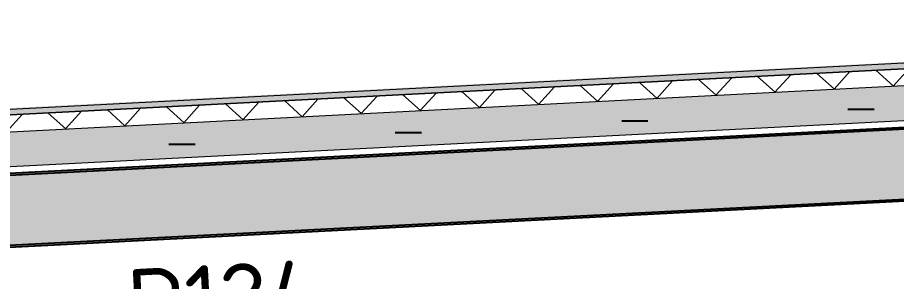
# Model space of a CAD drawing. Header units: millimetres. Extents: x 632 to 645312, y -3890 to 22200.
# Drawn here: x 589523 to 595822, y 9542 to 11433 of the extents above; entities that cross this region are included whole.
import ezdxf

# ---------------------------------------------------------------- set-up
doc = ezdxf.new("R2010")
doc.units = ezdxf.units.MM
for name, color, linetype, lineweight in [('A-270-M_ROOF', 132, 'Continuous', 13), ('S-280-A_STRUCT_FRAME', 2, 'Continuous', 18), ('S-280-M_STRUCT_FRAME', 12, 'Continuous', 13)]:
    doc.layers.add(name, color=color, linetype=linetype, lineweight=lineweight)
doc.styles.add('ISOCPEUR_2', font='isocpeur.ttf', dxfattribs={"height": 500})

# ---------------------------------------------------------------- blocks, each defined once
blk = doc.blocks.new('25021-APA-ZZ-ZZ-M3-AR-000001_V3_rvt-8-S6_501-SECTION C1')
at = {"layer": 'A-270-M_ROOF', "transparency": 33554432}
h = blk.add_hatch(color=9, dxfattribs=at)
h.paths.add_polyline_path([(4280622.8, 9735.4), (4307676.8, 11131.7), (4307676.8, 11171.8), (4280622.8, 9775.5)])
h.paths.add_polyline_path([(4307826.8, 11139.5), (4312657.3, 11388.8), (4312657.3, 11428.9), (4307826.8, 11179.5)])
at = {"layer": 'A-270-M_ROOF', "lineweight": 5, "transparency": 33554432}
h = blk.add_hatch(color=9, dxfattribs=at)
h.paths.add_polyline_path([(4280622.9, 9775.5), (4307676.8, 11171.8), (4307676.8, 11176.3), (4307460.4, 11165.2), (4307416.6, 11167.5), (4280781.3, 9792.8)])
h.paths.add_polyline_path([(4307826.8, 11179.5), (4312657.3, 11428.9), (4312657.3, 11433.4), (4307826.8, 11183.8)])
at = {"layer": 'A-270-M_ROOF', "lineweight": 5}
h = blk.add_hatch(dxfattribs=at)
h.set_pattern_fill('FP_46', angle=225, style=0, pattern_type=2)
h.set_pattern_definition([(47.955, (4325937.9, -8e-07), (-222.7857, 200.9142), []), (137.955, (4325937.9, -8e-07), (-200.9142, -222.7857), [])])
h.paths.add_polyline_path([(4280622.8, 9615.3), (4307676.8, 11011.6), (4307676.8, 11131.7), (4280622.8, 9735.4), (4280622.8, 9674.2)])
h.paths.add_polyline_path([(4307826.8, 11019.3), (4312657.3, 11268.6), (4312657.3, 11388.8), (4307826.8, 11139.5), (4307826.8, 11062.2)])
at = {"layer": 'A-270-M_ROOF', "lineweight": 5, "transparency": 33554432}
h = blk.add_hatch(color=10, dxfattribs=at)
h.paths.add_polyline_path([(4280622.9, 9735.4), (4307676.8, 11131.7), (4307676.8, 11136.3), (4307460.4, 11125.1), (4307416.6, 11127.4), (4280781.3, 9752.7)])
h.paths.add_polyline_path([(4307826.8, 11139.5), (4312657.3, 11388.8), (4312657.3, 11393.4), (4307826.8, 11143.7)])
h = blk.add_hatch(color=254, dxfattribs=at)
h.paths.add_polyline_path([(4284252.3, 9552.3), (4307676.8, 10761.2), (4307676.8, 11011.6), (4280622.8, 9615.3), (4280622.8, 9572.6), (4280777.7, 9588.8), (4280862.3, 9588), (4280862.7, 9582.1), (4284241.8, 9756.3), (4284251.2, 9573.4)])
h.paths.add_polyline_path([(4307826.8, 10769), (4312657.3, 11018.3), (4312657.3, 11268.6), (4307826.8, 11019.3), (4307826.8, 10830.9)])
at = {"layer": 'A-270-M_ROOF', "color": 53, "lineweight": 5}
for p, q in [((4312682.3, 11430.1), (4293436.8, 10436.9)), ((4312682.3, 11390.1), (4293439.3, 10396.9)), ((4293439.3, 10396.9), (4312682.3, 11390.1)), ((4280622.8, 9615.3), (4312682.3, 11269.9)), ((4282166.5, 9444.6), (4312682.3, 11019.6))]:
    blk.add_line(p, q, dxfattribs=at)
blk = doc.blocks.new('NRP_Framing-Steel-Purlin Z - P914 - EZ250-15-4004943-S6_501-SECTION C1')
at = {"layer": 'S-280-M_STRUCT_FRAME', "color": 150, "lineweight": 25}
blk.add_line((4306183.2, 10774.3), (4306169.7, 10773.7), dxfattribs=at)
blk = doc.blocks.new('NRP_Framing-Steel-Purlin Z - P914 - EZ250-15-4004945-S6_501-SECTION C1')
at = {"layer": 'S-280-M_STRUCT_FRAME', "color": 150, "lineweight": 25}
blk.add_line((4304561.1, 10690.6), (4304547.6, 10690), dxfattribs=at)
blk = doc.blocks.new('NRP_Framing-Steel-Purlin Z - P914 - EZ250-15-4004947-S6_501-SECTION C1')
at = {"layer": 'S-280-M_STRUCT_FRAME', "color": 150, "lineweight": 25}
blk.add_line((4302938.6, 10606.8), (4302925.2, 10606.2), dxfattribs=at)
blk = doc.blocks.new('NRP_Framing-Steel-Purlin Z - P914 - EZ250-15-4004949-S6_501-SECTION C1')
at = {"layer": 'S-280-M_STRUCT_FRAME', "color": 150, "lineweight": 25}
blk.add_line((4301316.2, 10523.1), (4301302.7, 10522.5), dxfattribs=at)
blk = doc.blocks.new('NRP_Framing-Steel-Purlin Z - P916 - EZ250-24-4147545-S6_501-SECTION C1')
at = {"layer": 'S-280-M_STRUCT_FRAME', "color": 1, "lineweight": 25}
blk.add_line((4306171.4, 10773.7), (4305995.1, 10773.7), dxfattribs=at)
blk = doc.blocks.new('NRP_Framing-Steel-Purlin Z - P916 - EZ250-24-4147543-S6_501-SECTION C1')
at = {"layer": 'S-280-M_STRUCT_FRAME', "color": 1, "lineweight": 25}
blk.add_line((4304549.3, 10690), (4304373, 10690), dxfattribs=at)
blk = doc.blocks.new('NRP_Framing-Steel-Purlin Z - P916 - EZ250-24-4005675-S6_501-SECTION C1')
at = {"layer": 'S-280-M_STRUCT_FRAME', "color": 1, "lineweight": 25}
blk.add_line((4302926.9, 10606.2), (4302750.5, 10606.2), dxfattribs=at)
blk = doc.blocks.new('NRP_Framing-Steel-Purlin Z - P916 - EZ250-24-4005691-S6_501-SECTION C1')
at = {"layer": 'S-280-M_STRUCT_FRAME', "color": 1, "lineweight": 25}
blk.add_line((4301304.4, 10522.5), (4301128.1, 10522.5), dxfattribs=at)

msp = doc.modelspace()

# ---------------------------------------------------------------- hatches: boundary and pattern name
at = {"layer": 'S-280-M_STRUCT_FRAME', "lineweight": 5}
for points in [[(585010.2, 10074.6), (597117.2, 10698.6), (597116.5, 10711.8), (585009.5, 10087.8)], [(585036.7, 9560.3), (597143.7, 10184.3), (597143, 10197.4), (585036.1, 9573.4)]]:
    msp.add_hatch(color=256, dxfattribs=at).paths.add_polyline_path(points)
h = msp.add_hatch(color=256, dxfattribs=at)
h.paths.add_polyline_path([(585036.1, 9573.4), (597143, 10197.4), (597124.4, 10558.9), (596519.2, 10524.9), (596515.8, 10599.8), (597120.4, 10634.8), (597117.2, 10698.6), (585010.2, 10074.6)])
h.paths.add_polyline_path([(588495.2, 9990.4), (588490.2, 9990.4), (588490.2, 10111), (587942.2, 10080.3), (587938.9, 10155.3), (588559.5, 10190.7), (588562.9, 10146.3), (588665.8, 10146.3), (588665.9, 10121.3), (588668.9, 10121.5), (589075.3, 10139.1), (589075.3, 10131), (588993.9, 10126.8), (588997.7, 10059.9), (588983.7, 10059.2), (588665.9, 10045.5), (588665.9, 9996.3), (588635.4, 9990.5), (588521.1, 9990.4)])
h.paths.add_polyline_path([(588635.4, 10001.3), (588635.4, 10044.2), (588611.6, 10043.2), (588607.7, 10118.1), (588635.4, 10120), (588635.4, 10135.5), (588562.3, 10135.4), (588562.9, 10123.8), (588607.1, 10125.7), (588607.1, 10117.7), (588521, 10112.8), (588521.1, 10001.3), (588607.7, 10001.3)])

# ---------------------------------------------------------------- linework, layer by layer
at = {"layer": 'S-280-M_STRUCT_FRAME', "lineweight": 25}
for p, q in [((585009.5, 10087.8), (597116.5, 10711.8)), ((585010.2, 10074.6), (597117.2, 10698.6)), ((585036.1, 9573.4), (597143, 10197.4)), ((585036.7, 9560.3), (597143.7, 10184.3))]:
    msp.add_line(p, q, dxfattribs=at)

# ---------------------------------------------------------------- block references
at = {"color": 10, "lineweight": 5}
msp.add_blockref('25021-APA-ZZ-ZZ-M3-AR-000001_V3_rvt-8-S6_501-SECTION C1', (-3710519.8, 0), dxfattribs=at)
at = {"layer": 'S-280-M_STRUCT_FRAME', "color": 1, "lineweight": 25}
for name in ['NRP_Framing-Steel-Purlin Z - P916 - EZ250-24-4147545-S6_501-SECTION C1', 'NRP_Framing-Steel-Purlin Z - P916 - EZ250-24-4147543-S6_501-SECTION C1', 'NRP_Framing-Steel-Purlin Z - P916 - EZ250-24-4005675-S6_501-SECTION C1', 'NRP_Framing-Steel-Purlin Z - P916 - EZ250-24-4005691-S6_501-SECTION C1']:
    msp.add_blockref(name, (-3710519.8, 0), dxfattribs=at)
at = {"layer": 'S-280-M_STRUCT_FRAME', "color": 150, "lineweight": 25}
for name in ['NRP_Framing-Steel-Purlin Z - P914 - EZ250-15-4004943-S6_501-SECTION C1', 'NRP_Framing-Steel-Purlin Z - P914 - EZ250-15-4004945-S6_501-SECTION C1', 'NRP_Framing-Steel-Purlin Z - P914 - EZ250-15-4004947-S6_501-SECTION C1', 'NRP_Framing-Steel-Purlin Z - P914 - EZ250-15-4004949-S6_501-SECTION C1']:
    msp.add_blockref(name, (-3710519.8, 0), dxfattribs=at)

# ---------------------------------------------------------------- texts
at = {"layer": 'S-280-A_STRUCT_FRAME', "lineweight": 13, "insert": (590295.5, 9628.6), "char_height": 500, "width": 1699.577, "attachment_point": 1, "rotation": 2.95052, "style": 'ISOCPEUR_2'}
msp.add_mtext('R124', dxfattribs=at)

doc.saveas('drawing.dxf')
